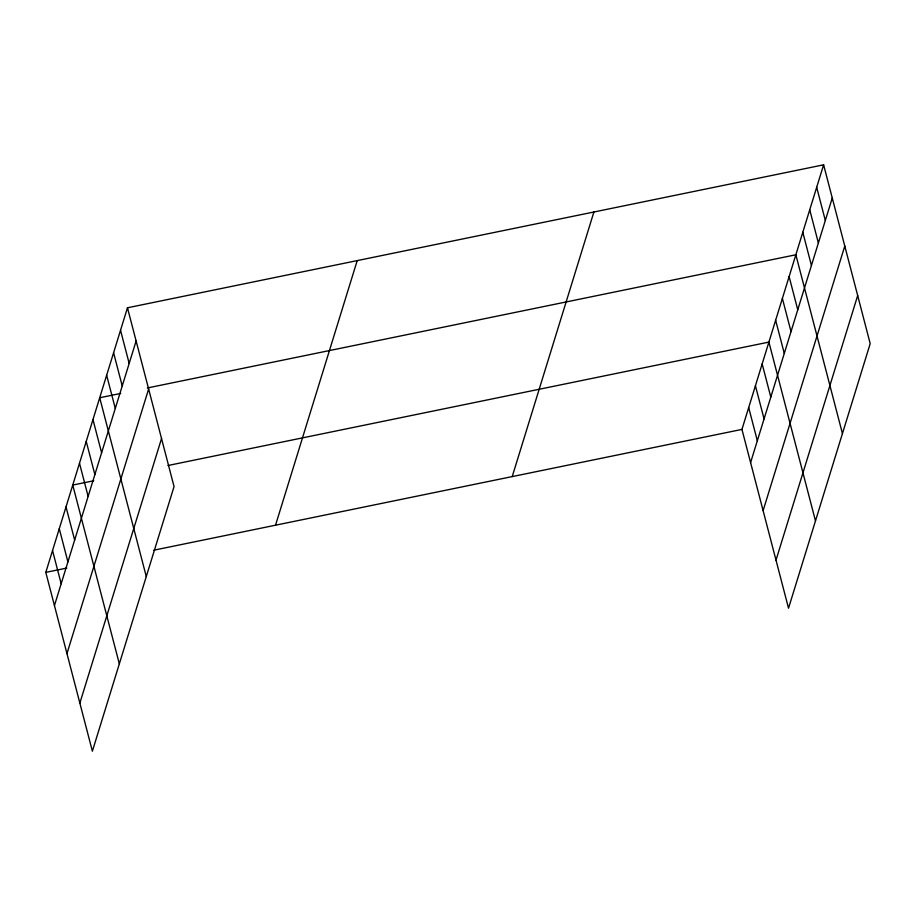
<?xml version="1.0" encoding="UTF-8"?>
<svg xmlns="http://www.w3.org/2000/svg" width="916" height="916" viewBox="0 0 916 916"><rect width="100%" height="100%" fill="white"/><g stroke="black" fill="none" stroke-linecap="round" stroke-linejoin="round"><path stroke-width="1.37" d="M127.473 307.787L174.051 486.591L92.379 751.177L45.8 572.374L127.473 307.787L823.621 164.823L870.2 343.626L788.527 608.213L741.949 429.409L823.621 164.823M54.445 605.545L136.118 340.958M66.96 653.6L148.632 389.014M79.852 703.122L161.537 438.535M275.533 525.2L357.206 260.613M512.216 476.583L593.9 211.997M750.593 462.569L832.266 197.982M763.108 510.636L844.781 246.049M776.001 560.145L857.685 295.559M120.717 393.433L99.707 397.75L146.285 576.553M147.339 387.972L795.855 254.774L842.434 433.577M93.764 480.751L72.753 485.068L119.332 663.871M168.006 465.5L768.902 342.092L815.48 520.895M45.8 572.374L66.811 568.069M153.659 550.23L741.949 429.409M816.683 187.311L825.327 220.481M809.744 209.798L818.377 242.969M802.794 232.286L811.439 265.457M789.123 276.609L797.756 309.78M782.378 298.433L791.023 331.603M775.646 320.268L784.279 353.427M762.169 363.915L770.803 397.086M755.425 385.75L764.07 418.921M748.693 407.574L757.326 440.745M120.534 330.287L129.179 363.446M113.595 352.775L122.229 385.945M106.645 375.262L115.29 408.433M92.963 419.585L101.607 452.744M86.23 441.409L94.875 474.58M79.486 463.233L88.131 496.403M66.009 506.892L74.654 540.062M59.277 528.727L67.921 561.886M52.533 550.55L61.177 583.721"/></g></svg>
